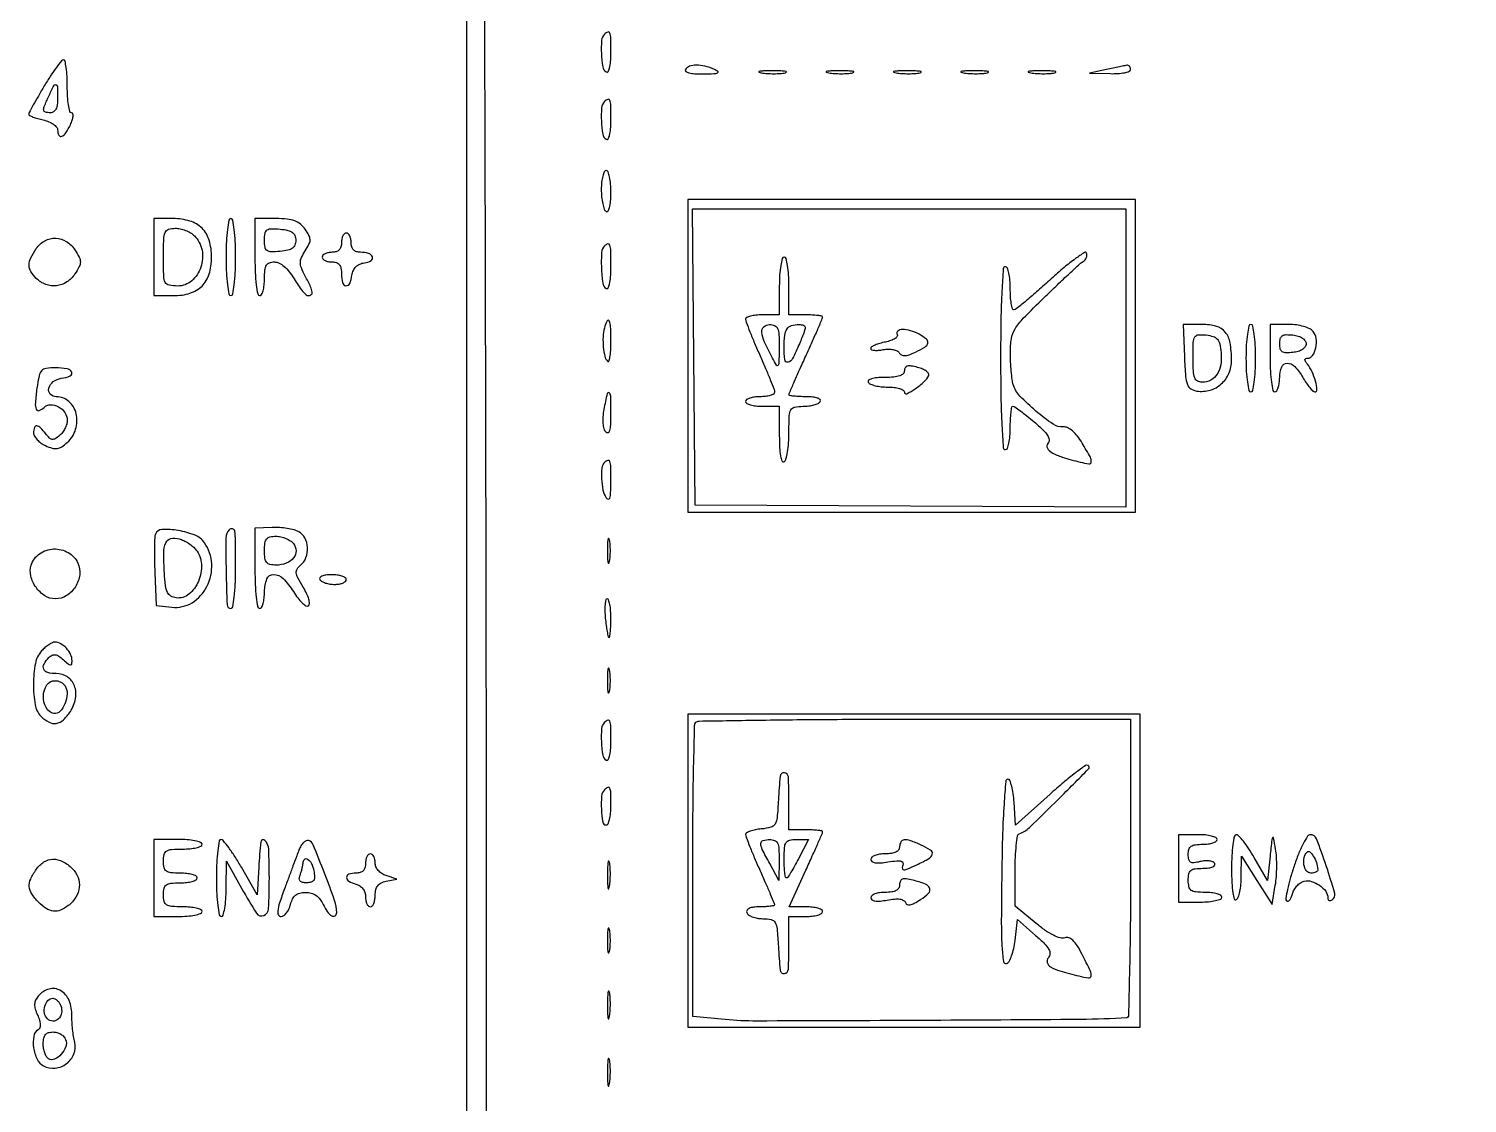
# Model space of a CAD drawing. Header units: millimetres. Extents: x 357084 to 357504, y 509210 to 509507.
# Drawn here: x 357316.67 to 357339.12, y 509438.32 to 509455.09 of the extents above; entities that cross this region are included whole.
import ezdxf

# ---------------------------------------------------------------- set-up
doc = ezdxf.new("R2010")
doc.units = ezdxf.units.MM

msp = doc.modelspace()

# ---------------------------------------------------------------- linework, layer by layer
for points in [[(357328.936, 509475.124), (357328.762, 509474.978, 0.084536), (357328.593, 509474.777, 0.134286), (357328.534, 509474.562, 0.129644), (357328.592, 509474.341, 0.07608), (357328.762, 509474.126, -0.033131), (357328.876, 509474.005, -0.069335), (357328.942, 509473.896, -0.069397), (357328.977, 509473.772, -0.033242), (357328.988, 509473.607), (357328.988, 509473.3), (357326.247, 509473.3), (357323.505, 509473.3), (357323.506, 509451.76), (357323.507, 509430.22), (357337.599, 509430.17, 0.000121), (357343.388, 509430.15, 0.000124), (357349.128, 509430.134, 0.00012), (357354.109, 509430.123, 0.000523), (357357.057, 509430.12), (357362.422, 509430.12)], [(357362.105, 509430.42), (357353.488, 509430.42, -0.000434), (357349.436, 509430.424, -0.000217), (357344.31, 509430.435, -0.000215), (357339.004, 509430.451, -0.000318), (357334.346, 509430.47), (357323.822, 509430.52), (357323.817, 509441.603, 0.000338), (357323.811, 509446.587, 0.000211), (357323.798, 509452.425, 0.000212), (357323.78, 509458.179, 0.000386)]]:
    msp.add_lwpolyline(points, format="xyb")
for points in [[(357325.659, 509455.001, 0.178772), (357325.614, 509454.904, 0.030087), (357325.61, 509454.697, 0.028841), (357325.631, 509454.492, 0.218208), (357325.684, 509454.413, 0.397171), (357325.714, 509454.419, 0.091154), (357325.738, 509454.472, 0.045191), (357325.754, 509454.57, 0.016966), (357325.759, 509454.709, 0.005399), (357325.756, 509454.939, 0.07726), (357325.742, 509455.019, 0.417401), (357325.711, 509455.034, 0.111586)], [(357316.915, 509454.195, 0.003909), (357316.822, 509454.036, 0.005877), (357316.743, 509453.897, 0.002611), (357316.679, 509453.777, 0.122978), (357316.672, 509453.75, 0.286566), (357316.683, 509453.733, 0.020421), (357316.738, 509453.708, 0.023815), (357316.811, 509453.684, 0.015334), (357316.897, 509453.662, -0.042631), (357316.984, 509453.635, -0.054928), (357317.057, 509453.596, -0.066074), (357317.106, 509453.55, -0.177007), (357317.123, 509453.506, 0.111908), (357317.141, 509453.424, 0.397552), (357317.187, 509453.407, 0.15249), (357317.252, 509453.461, 0.03568), (357317.322, 509453.588, 0.028534), (357317.351, 509453.659, 0.055105), (357317.363, 509453.72, 0.092261), (357317.36, 509453.76, 0.33772), (357317.341, 509453.775, -0.341421), (357317.314, 509453.795, -0.02288), (357317.293, 509453.896, -0.025334), (357317.278, 509454.029, -0.015485), (357317.273, 509454.188, 0.013087), (357317.269, 509454.346, 0.021529), (357317.256, 509454.479, 0.017105), (357317.238, 509454.582, 0.354844), (357317.215, 509454.601, 0.227859), (357317.183, 509454.585, 0.009417), (357317.103, 509454.481, 0.014737), (357317.012, 509454.35, 0.009753)], [(357326.923, 509454.451, 0.385906), (357326.928, 509454.42, 0.101452), (357326.976, 509454.397, 0.048072), (357327.068, 509454.383, 0.017733), (357327.2, 509454.381, 0.006625), (357327.364, 509454.386, 0.085199), (357327.424, 509454.398, 0.580976), (357327.426, 509454.419, 0.062003), (357327.373, 509454.451, 0.039659), (357327.225, 509454.501, 0.061905), (357327.091, 509454.518, 0.080653), (357326.986, 509454.5, 0.175599)], [(357333.494, 509454.451), (357333.231, 509454.395), (357333.55, 509454.385, 0.022182), (357333.672, 509454.387, 0.035964), (357333.775, 509454.4, 0.041145), (357333.849, 509454.422, 0.310641), (357333.869, 509454.451, 0.075342), (357333.865, 509454.479, 0.103263), (357333.852, 509454.501, 0.122304), (357333.834, 509454.514, 0.137191), (357333.813, 509454.516, 0.006285), (357333.778, 509454.509, 0.000664), (357333.696, 509454.493, 0.000821), (357333.598, 509454.472, 0.000659)], [(357317.123, 509454, -0.033607), (357317.116, 509453.901, -0.082504), (357317.095, 509453.831, -0.12651), (357317.059, 509453.79, -0.152103), (357317.01, 509453.775, -0.054344), (357316.931, 509453.783, -0.324642), (357316.905, 509453.813, -0.124228), (357316.914, 509453.872, -0.007787), (357316.985, 509454.034, -0.008619), (357317.062, 509454.197, -0.350991), (357317.096, 509454.213, -0.33588), (357317.12, 509454.184, -0.0083)], [(357328.106, 509454.397, 0.022548), (357328.198, 509454.387, 0.015659), (357328.302, 509454.384, 0.015827), (357328.403, 509454.387, 0.031163), (357328.482, 509454.398, 0.248898), (357328.496, 509454.409, 0.49082), (357328.49, 509454.42, 0.030832), (357328.409, 509454.427, 0.00738), (357328.274, 509454.429, 0.006817), (357328.14, 509454.427, 0.040183), (357328.07, 509454.419, 0.720633), (357328.069, 509454.408, 0.075924)], [(357329.158, 509454.397, 0.022548), (357329.249, 509454.387, 0.015659), (357329.354, 509454.384, 0.015827), (357329.454, 509454.387, 0.031163), (357329.533, 509454.398, 0.248898), (357329.548, 509454.409, 0.49082), (357329.542, 509454.42, 0.030832), (357329.461, 509454.427, 0.00738), (357329.326, 509454.429, 0.006817), (357329.191, 509454.427, 0.040183), (357329.121, 509454.419, 0.720633), (357329.12, 509454.408, 0.075924)], [(357330.209, 509454.397, 0.022548), (357330.301, 509454.387, 0.015659), (357330.405, 509454.384, 0.015827), (357330.505, 509454.387, 0.031163), (357330.585, 509454.398, 0.248898), (357330.599, 509454.409, 0.49082), (357330.593, 509454.42, 0.030832), (357330.512, 509454.427, 0.00738), (357330.377, 509454.429, 0.006817), (357330.243, 509454.427, 0.040183), (357330.173, 509454.419, 0.720633), (357330.171, 509454.408, 0.075924)], [(357331.26, 509454.397, 0.022548), (357331.352, 509454.387, 0.015659), (357331.456, 509454.384, 0.015827), (357331.557, 509454.387, 0.031163), (357331.636, 509454.398, 0.248898), (357331.65, 509454.409, 0.49082), (357331.644, 509454.42, 0.030832), (357331.563, 509454.427, 0.00738), (357331.428, 509454.429, 0.006817), (357331.294, 509454.427, 0.040183), (357331.224, 509454.419, 0.720633), (357331.223, 509454.408, 0.075924)], [(357332.312, 509454.397, 0.022548), (357332.404, 509454.387, 0.015659), (357332.508, 509454.384, 0.015827), (357332.608, 509454.387, 0.031163), (357332.687, 509454.398, 0.248898), (357332.702, 509454.409, 0.49082), (357332.696, 509454.42, 0.030832), (357332.615, 509454.427, 0.00738), (357332.48, 509454.429, 0.006817), (357332.345, 509454.427, 0.040183), (357332.276, 509454.419, 0.720633), (357332.274, 509454.408, 0.075924)], [(357325.659, 509453.95, 0.178772), (357325.614, 509453.853, 0.030087), (357325.61, 509453.646, 0.028841), (357325.631, 509453.441, 0.218208), (357325.684, 509453.362, 0.397171), (357325.714, 509453.368, 0.091154), (357325.738, 509453.421, 0.045191), (357325.754, 509453.519, 0.016966), (357325.759, 509453.658, 0.005399), (357325.756, 509453.887, 0.07726), (357325.742, 509453.968, 0.417401), (357325.711, 509453.983, 0.111586)], [(357325.608, 509452.578, 0.023552), (357325.614, 509452.461, 0.030444), (357325.631, 509452.355, 0.031293), (357325.654, 509452.271, 0.17067), (357325.684, 509452.235, 0.397171), (357325.714, 509452.242, 0.091154), (357325.738, 509452.294, 0.045191), (357325.754, 509452.392, 0.016966), (357325.759, 509452.531, 0.020671), (357325.753, 509452.662, 0.033326), (357325.737, 509452.773, 0.036254), (357325.713, 509452.853, 0.312055), (357325.684, 509452.874, 0.293924), (357325.655, 509452.855, 0.044731), (357325.631, 509452.787, 0.038191), (357325.614, 509452.691, 0.023957)], [(357318.625, 509451.522), (357318.625, 509450.921), (357318.925, 509450.921, 0.033154), (357319.066, 509450.93, 0.047331), (357319.188, 509450.959, 0.053099), (357319.291, 509451.006, 0.062946), (357319.376, 509451.071, 0.062946), (357319.441, 509451.156, 0.053099), (357319.488, 509451.259, 0.047331), (357319.516, 509451.381, 0.033154), (357319.526, 509451.522, 0.072254), (357319.488, 509451.784, 0.124864), (357319.376, 509451.972, 0.124864), (357319.187, 509452.084, 0.072254), (357318.925, 509452.123), (357318.625, 509452.123)], [(357319.258, 509451.854, -0.150403), (357319.376, 509451.631, -0.127926), (357319.358, 509451.364, -0.136596), (357319.215, 509451.152, -0.178639), (357318.997, 509451.071, -0.045826), (357318.861, 509451.084, -0.236432), (357318.803, 509451.128, -0.108388), (357318.779, 509451.225, -0.00677), (357318.775, 509451.522, -0.007464), (357318.779, 509451.802, -0.088921), (357318.801, 509451.907, -0.22165), (357318.854, 509451.956, -0.078586), (357318.957, 509451.972, -0.054969), (357319.036, 509451.964, -0.038689), (357319.121, 509451.938, -0.039129), (357319.199, 509451.9, -0.063743)], [(357319.751, 509451.522, 0.010616), (357319.756, 509451.282, 0.020476), (357319.772, 509451.09, 0.01702), (357319.795, 509450.947, 0.358912), (357319.826, 509450.921, 0.358912), (357319.857, 509450.947, 0.01702), (357319.88, 509451.09, 0.020476), (357319.896, 509451.282, 0.010616), (357319.901, 509451.522, 0.010616), (357319.896, 509451.762, 0.020476), (357319.88, 509451.954, 0.01702), (357319.857, 509452.097, 0.358912), (357319.826, 509452.123, 0.358912), (357319.795, 509452.097, 0.01702), (357319.772, 509451.954, 0.020476), (357319.756, 509451.762, 0.010616)], [(357320.202, 509451.522, 0.010616), (357320.207, 509451.282, 0.020476), (357320.223, 509451.09, 0.01702), (357320.246, 509450.947, 0.358912), (357320.277, 509450.921, 0.277684), (357320.306, 509450.938, 0.052312), (357320.33, 509450.998, 0.042582), (357320.346, 509451.083, 0.027026), (357320.352, 509451.184, -0.022396), (357320.358, 509451.322, -0.109639), (357320.381, 509451.396, -0.178851), (357320.427, 509451.434, -0.084323), (357320.505, 509451.447, -0.116611), (357320.578, 509451.429, -0.060678), (357320.658, 509451.377, -0.049926), (357320.738, 509451.293, -0.032875), (357320.812, 509451.184, 0.017792), (357320.877, 509451.083, 0.024715), (357320.942, 509450.998, 0.02287), (357321, 509450.935, 0.196545), (357321.035, 509450.921, 0.175021), (357321.081, 509450.938, 0.263488), (357321.096, 509450.977, 0.072826), (357321.072, 509451.057, 0.008416), (357320.988, 509451.225, -0.02206), (357320.928, 509451.355, -0.0968), (357320.911, 509451.438, -0.111889), (357320.929, 509451.515, -0.034356), (357320.987, 509451.619, 0.028212), (357321.046, 509451.722, 0.119151), (357321.063, 509451.791, 0.121622), (357321.045, 509451.859, 0.029947), (357320.985, 509451.957, 0.06692), (357320.911, 509452.038, 0.085263), (357320.823, 509452.088, 0.064746), (357320.706, 509452.115, 0.023417), (357320.535, 509452.123), (357320.202, 509452.123)], [(357320.84, 509451.785, -0.091927), (357320.826, 509451.711, -0.147433), (357320.788, 509451.662, -0.101271), (357320.716, 509451.63, -0.029703), (357320.596, 509451.611, -0.021526), (357320.455, 509451.603, -0.158465), (357320.392, 509451.623, -0.202403), (357320.36, 509451.674, -0.038362), (357320.352, 509451.785, -0.038362), (357320.36, 509451.895, -0.202403), (357320.392, 509451.946, -0.158465), (357320.455, 509451.966, -0.021526), (357320.596, 509451.958, -0.029703), (357320.716, 509451.94, -0.101271), (357320.788, 509451.908, -0.147433), (357320.826, 509451.858, -0.091927)], [(357317.392, 509451.634, -0.024542), (357317.46, 509451.519, -0.121059), (357317.478, 509451.447, -0.121059), (357317.46, 509451.374, -0.024542), (357317.392, 509451.259, -0.10464), (357317.267, 509451.134, -0.115118), (357317.105, 509451.076, -0.116628), (357316.937, 509451.096, -0.109496), (357316.79, 509451.189, -0.063235), (357316.706, 509451.297, -0.133388), (357316.679, 509451.399, -0.114228), (357316.704, 509451.511, -0.039632), (357316.789, 509451.655, -0.113311), (357316.925, 509451.778, -0.136586), (357317.092, 509451.818, -0.133716), (357317.258, 509451.767, -0.106532)], [(357321.553, 509451.747, -0.072254), (357321.544, 509451.682, -0.124864), (357321.516, 509451.634, -0.124864), (357321.469, 509451.606, -0.072254), (357321.403, 509451.597, 0.048028), (357321.346, 509451.591, 0.068025), (357321.297, 509451.575, 0.088204), (357321.264, 509451.551, 0.191087), (357321.253, 509451.522, 0.191087), (357321.264, 509451.493, 0.088204), (357321.297, 509451.469, 0.068025), (357321.346, 509451.452, 0.048028), (357321.403, 509451.447, -0.07578), (357321.473, 509451.436, -0.149477), (357321.52, 509451.404, -0.124434), (357321.545, 509451.348, -0.044917), (357321.553, 509451.259, 0.059623), (357321.57, 509451.123, 0.314392), (357321.623, 509451.076, 0.335758), (357321.682, 509451.111, 0.062117), (357321.717, 509451.24, -0.071337), (357321.739, 509451.314, -0.090736), (357321.779, 509451.372, -0.090441), (357321.837, 509451.412, -0.070393), (357321.911, 509451.433, 0.093086), (357322.014, 509451.468, 0.370722), (357322.035, 509451.526, 0.238851), (357321.976, 509451.58, 0.067958), (357321.849, 509451.597, -0.077002), (357321.786, 509451.607, -0.12387), (357321.741, 509451.635, -0.121293), (357321.713, 509451.682, -0.072026), (357321.704, 509451.747, 0.048028), (357321.698, 509451.805, 0.068025), (357321.681, 509451.853, 0.088204), (357321.657, 509451.886, 0.191087), (357321.628, 509451.897, 0.191087), (357321.6, 509451.886, 0.088204), (357321.575, 509451.853, 0.068025), (357321.559, 509451.805, 0.048028)], [(357325.659, 509451.697, 0.18352), (357325.613, 509451.595, 0.024284), (357325.61, 509451.355, 0.022912), (357325.63, 509451.116, 0.225686), (357325.684, 509451.034, 0.420328), (357325.714, 509451.041, 0.077973), (357325.738, 509451.102, 0.040398), (357325.754, 509451.211, 0.014995), (357325.759, 509451.367, 0.00475), (357325.756, 509451.622, 0.069039), (357325.742, 509451.71, 0.409109), (357325.71, 509451.728, 0.127723)], [(357328.387, 509451.071), (357328.387, 509450.621), (357328.124, 509450.621, 0.024468), (357328.023, 509450.616, 0.038933), (357327.939, 509450.601, 0.046022), (357327.878, 509450.579, 0.291166), (357327.861, 509450.553, 0.090288), (357327.87, 509450.507, 0.004023), (357327.928, 509450.357, 0.006665), (357328, 509450.18, 0.004706), (357328.087, 509449.982, -0.004706), (357328.173, 509449.785, -0.006665), (357328.246, 509449.608, -0.004023), (357328.304, 509449.458, -0.090288), (357328.312, 509449.412, -0.269572), (357328.297, 509449.386, -0.056062), (357328.246, 509449.364, -0.0448), (357328.173, 509449.349, -0.02862), (357328.087, 509449.344, 0.031626), (357328, 509449.339, 0.048861), (357327.928, 509449.322, 0.06271), (357327.877, 509449.298, 0.254951), (357327.861, 509449.269, 0.277684), (357327.879, 509449.24, 0.052312), (357327.939, 509449.216, 0.042582), (357328.023, 509449.199, 0.027026), (357328.124, 509449.194), (357328.387, 509449.194), (357328.387, 509448.739, 0.012167), (357328.392, 509448.55, 0.033287), (357328.407, 509448.417, 0.058059), (357328.431, 509448.34, 0.455789), (357328.462, 509448.33, 0.194165), (357328.491, 509448.37, 0.021638), (357328.515, 509448.483, 0.023783), (357328.532, 509448.625, 0.017115), (357328.537, 509448.785, -0.00823), (357328.542, 509449.05, -0.116174), (357328.566, 509449.14, -0.229326), (357328.624, 509449.182, -0.043414), (357328.758, 509449.194, 0.031397), (357328.846, 509449.199, 0.037109), (357328.928, 509449.216, 0.040338), (357328.993, 509449.24, 0.146547), (357329.025, 509449.269, 0.336396), (357329.022, 509449.299, 0.125298), (357328.985, 509449.323, 0.059005), (357328.91, 509449.339, 0.023007), (357328.804, 509449.344, -0.00989), (357328.702, 509449.346, -0.016367), (357328.616, 509449.352, -0.010271), (357328.547, 509449.361, -0.37204), (357328.537, 509449.372, -0.102118), (357328.542, 509449.393, -0.000705), (357328.614, 509449.562, -0.002706), (357328.699, 509449.754, -0.001723), (357328.8, 509449.977, 0.002041), (357328.901, 509450.201, 0.00317), (357328.986, 509450.394, 0.000963), (357329.058, 509450.563, 0.101068), (357329.063, 509450.587, 0.361209), (357329.052, 509450.601, 0.014486), (357328.986, 509450.611, 0.019665), (357328.901, 509450.618, 0.011926), (357328.8, 509450.621), (357328.537, 509450.621), (357328.537, 509451.071, 0.015416), (357328.532, 509451.245, 0.025878), (357328.515, 509451.39, 0.024068), (357328.492, 509451.499, 0.339565), (357328.462, 509451.522, 0.339565), (357328.432, 509451.499, 0.024068), (357328.409, 509451.39, 0.025878), (357328.392, 509451.245, 0.015416)], [(357332.63, 509451.182, -0.004694), (357332.424, 509450.998, -0.007144), (357332.242, 509450.842, -0.003127), (357332.085, 509450.713, -0.158321), (357332.048, 509450.699, -0.353833), (357332.026, 509450.715, -0.024088), (357332.008, 509450.796, -0.025974), (357331.996, 509450.904, -0.015678), (357331.992, 509451.034, 0.020945), (357331.986, 509451.163, 0.033738), (357331.97, 509451.272, 0.036969), (357331.946, 509451.352, 0.31052), (357331.916, 509451.372, 0.393821), (357331.882, 509451.34, 0.004385), (357331.861, 509450.996, 0.009325), (357331.846, 509450.55, 0.003821), (357331.841, 509449.945, 0.003821), (357331.846, 509449.339, 0.009325), (357331.861, 509448.893, 0.004385), (357331.882, 509448.55, 0.393821), (357331.916, 509448.518, 0.31052), (357331.946, 509448.538, 0.036969), (357331.97, 509448.617, 0.033738), (357331.986, 509448.726, 0.020945), (357331.992, 509448.856, -0.011835), (357331.995, 509448.985, -0.019517), (357332.004, 509449.095, -0.014286), (357332.017, 509449.18, -0.361706), (357332.034, 509449.194, -0.153424), (357332.061, 509449.185, -0.00572), (357332.149, 509449.122, -0.009896), (357332.252, 509449.044, -0.006747), (357332.366, 509448.951, -0.016377), (357332.502, 509448.829, -0.061275), (357332.574, 509448.741, -0.120519), (357332.597, 509448.672, -0.196229), (357332.579, 509448.614, 0.305109), (357332.571, 509448.543, 0.139912), (357332.639, 509448.473, 0.055313), (357332.803, 509448.402, 0.014001), (357333.084, 509448.323, 0.031315), (357333.22, 509448.297, 0.420473), (357333.256, 509448.326, 0.152591), (357333.242, 509448.398, 0.006679), (357333.114, 509448.621, 0.03202), (357333.04, 509448.729, 0.050017), (357332.963, 509448.81, 0.061968), (357332.888, 509448.86, 0.135176), (357332.821, 509448.873, -0.169512), (357332.659, 509448.916, -0.026026), (357332.391, 509449.12, -0.028315), (357332.143, 509449.354, -0.115809), (357332.039, 509449.532, -0.039473), (357332.022, 509449.612, -0.011113), (357332.007, 509449.74, -0.011131), (357331.996, 509449.886, -0.011525), (357331.993, 509450.031, -0.040746), (357332.01, 509450.25, -0.097709), (357332.066, 509450.402, -0.055991), (357332.195, 509450.567, -0.006878), (357332.52, 509450.891, -0.0026), (357332.728, 509451.091, -0.003614), (357332.917, 509451.268, -0.002238), (357333.077, 509451.415, -0.045687), (357333.13, 509451.454, 0.080442), (357333.159, 509451.479, 0.075773), (357333.179, 509451.513, 0.079428), (357333.188, 509451.549, 0.104496), (357333.184, 509451.583, 0.484086), (357333.151, 509451.595, 0.013727), (357333.009, 509451.498, 0.018081), (357332.834, 509451.361, 0.010184)], [(357325.657, 509450.414, 0.05577), (357325.636, 509450.279, 0.035685), (357325.64, 509450.119, 0.034559), (357325.664, 509449.974, 0.138754), (357325.707, 509449.896, 0.547947), (357325.727, 509449.901, 0.045075), (357325.744, 509449.963, 0.02889), (357325.755, 509450.064, 0.013858), (357325.759, 509450.195, 0.009503), (357325.754, 509450.432, 0.099136), (357325.732, 509450.526, 0.634199), (357325.699, 509450.526, 0.044472)], [(357328.384, 509450.114, -0.002885), (357328.381, 509449.879, -0.13295), (357328.367, 509449.834, -0.561354), (357328.344, 509449.834, -0.01407), (357328.281, 509449.945, -0.017129), (357328.157, 509450.197, -0.082485), (357328.116, 509450.351, -0.221878), (357328.146, 509450.435, -0.200188), (357328.232, 509450.47, -0.097621), (357328.314, 509450.454, -0.197028), (357328.36, 509450.409, -0.090964), (357328.381, 509450.316, -0.012244)], [(357328.701, 509450.171, -0.015935), (357328.594, 509449.938, -0.22873), (357328.524, 509449.883, -0.442394), (357328.474, 509449.919, -0.028693), (357328.462, 509450.12, -0.026599), (357328.472, 509450.302, -0.120288), (357328.508, 509450.402, -0.175377), (357328.577, 509450.453, -0.07291), (357328.694, 509450.47, -0.077308), (357328.765, 509450.46, -0.320684), (357328.789, 509450.427, -0.098709), (357328.777, 509450.359, -0.006238)], [(357330.227, 509450.319, -0.286815), (357330.227, 509450.287, -0.105327), (357330.194, 509450.252, -0.063977), (357330.13, 509450.221, -0.03361), (357330.044, 509450.197, 0.021689), (357329.956, 509450.176, 0.032633), (357329.881, 509450.149, 0.034206), (357329.827, 509450.12, 0.260515), (357329.814, 509450.096, 0.32141), (357329.827, 509450.077, 0.059012), (357329.871, 509450.068, 0.044176), (357329.935, 509450.068, 0.025854), (357330.01, 509450.078, -0.043753), (357330.088, 509450.086, -0.05101), (357330.163, 509450.08, -0.058456), (357330.224, 509450.06, -0.149546), (357330.258, 509450.03, 0.13476), (357330.294, 509449.996, 0.129415), (357330.344, 509449.985, 0.077255), (357330.413, 509449.998, 0.023246), (357330.512, 509450.039, 0.027856), (357330.659, 509450.118, 0.208186), (357330.704, 509450.181, 0.28122), (357330.682, 509450.244, 0.046649), (357330.57, 509450.318, 0.049745), (357330.434, 509450.374, 0.071984), (357330.306, 509450.393, 0.167506), (357330.236, 509450.369, 0.383742)], [(357334.71, 509449.964, 0.007651), (357334.728, 509449.661, 0.069645), (357334.756, 509449.532, 0.169208), (357334.81, 509449.466, 0.102101), (357334.906, 509449.432, 0.105585), (357335.111, 509449.446, 0.112583), (357335.286, 509449.543, 0.111016), (357335.404, 509449.708, 0.100366), (357335.446, 509449.914, 0.041903), (357335.423, 509450.185, 0.130636), (357335.348, 509450.351, 0.155041), (357335.209, 509450.441, 0.067204), (357334.989, 509450.47), (357334.688, 509450.47)], [(357335.671, 509449.945, 0.01259), (357335.676, 509449.738, 0.022889), (357335.693, 509449.569, 0.020168), (357335.716, 509449.443, 0.350432), (357335.746, 509449.419, 0.350432), (357335.777, 509449.443, 0.020168), (357335.8, 509449.569, 0.022889), (357335.816, 509449.738, 0.01259), (357335.821, 509449.945, 0.01259), (357335.816, 509450.152, 0.022889), (357335.8, 509450.32, 0.020168), (357335.777, 509450.446, 0.350432), (357335.746, 509450.47, 0.350432), (357335.716, 509450.446, 0.020168), (357335.693, 509450.32, 0.022889), (357335.676, 509450.152, 0.01259)], [(357336.047, 509449.945, 0.01259), (357336.052, 509449.738, 0.022889), (357336.068, 509449.569, 0.020168), (357336.091, 509449.443, 0.350432), (357336.122, 509449.419, 0.254951), (357336.151, 509449.435, 0.06271), (357336.175, 509449.485, 0.048861), (357336.191, 509449.558, 0.031626), (357336.197, 509449.644, -0.092357), (357336.228, 509449.809, -0.309636), (357336.313, 509449.868, -0.210462), (357336.433, 509449.816, -0.05632), (357336.557, 509449.645, 0.019123), (357336.611, 509449.559, 0.02626), (357336.666, 509449.486, 0.025086), (357336.715, 509449.432, 0.193333), (357336.746, 509449.42, 0.444165), (357336.779, 509449.455, 0.04306), (357336.756, 509449.584, 0.040863), (357336.702, 509449.733, 0.061538), (357336.629, 509449.851, -0.031743), (357336.6, 509449.893, -0.149042), (357336.592, 509449.922, -0.28435), (357336.604, 509449.939, -0.105052), (357336.633, 509449.945, 0.254619), (357336.711, 509449.987, 0.092543), (357336.761, 509450.108, 0.081928), (357336.767, 509450.252, 0.143506), (357336.72, 509450.361, 0.111005), (357336.665, 509450.404, 0.039419), (357336.571, 509450.439, 0.036352), (357336.457, 509450.463, 0.033244), (357336.338, 509450.47), (357336.047, 509450.47)], [(357335.282, 509450.034, -0.060849), (357335.277, 509449.843, -0.105362), (357335.222, 509449.696, -0.129935), (357335.122, 509449.603, -0.122267), (357334.986, 509449.569, -0.128899), (357334.914, 509449.588, -0.177616), (357334.871, 509449.639, -0.077133), (357334.85, 509449.741, -0.011744), (357334.845, 509449.95, -0.00852), (357334.849, 509450.193, -0.123298), (357334.873, 509450.276, -0.250661), (357334.928, 509450.31, -0.044569), (357335.052, 509450.307, -0.048112), (357335.161, 509450.283, -0.141546), (357335.224, 509450.241, -0.121159), (357335.261, 509450.167, -0.030887)], [(357336.61, 509450.17, -0.154584), (357336.595, 509450.123, -0.093669), (357336.553, 509450.082, -0.072136), (357336.487, 509450.051, -0.045313), (357336.403, 509450.034, -0.030541), (357336.296, 509450.028, -0.145046), (357336.237, 509450.046, -0.189807), (357336.207, 509450.089, -0.05926), (357336.197, 509450.17, -0.05926), (357336.207, 509450.251, -0.189807), (357336.237, 509450.294, -0.145046), (357336.296, 509450.312, -0.030541), (357336.403, 509450.307, -0.045313), (357336.487, 509450.289, -0.072136), (357336.553, 509450.258, -0.093669), (357336.595, 509450.217, -0.154584)], [(357316.799, 509449.477, 0.013022), (357316.775, 509449.249, 0.10902), (357316.789, 509449.147, 0.420795), (357316.834, 509449.127, 0.102825), (357316.91, 509449.177, -0.196813), (357317.011, 509449.219, -0.12948), (357317.135, 509449.187, -0.117587), (357317.236, 509449.095, -0.150018), (357317.273, 509448.975, -0.072714), (357317.264, 509448.915, -0.044591), (357317.237, 509448.848, -0.043752), (357317.198, 509448.785, -0.058713), (357317.152, 509448.737, -0.037994), (357317.084, 509448.688, -0.169615), (357317.036, 509448.678, -0.167015), (357316.993, 509448.7, -0.036575), (357316.937, 509448.765, 0.032768), (357316.857, 509448.86, 0.185372), (357316.799, 509448.888, 0.34643), (357316.76, 509448.862, 0.078175), (357316.747, 509448.779, 0.132443), (357316.761, 509448.729, 0.056845), (357316.802, 509448.673, 0.050737), (357316.863, 509448.621, 0.046698), (357316.935, 509448.58, 0.037315), (357317.039, 509448.541, 0.107293), (357317.115, 509448.536, 0.108446), (357317.186, 509448.563, 0.038587), (357317.273, 509448.63, 0.134151), (357317.404, 509448.836, 0.134859), (357317.412, 509449.079, 0.154036), (357317.297, 509449.27, 0.183279), (357317.102, 509449.344, -0.208979), (357317.008, 509449.385, -0.258275), (357316.986, 509449.476, -0.165408), (357317.055, 509449.579, -0.127972), (357317.18, 509449.631, 0.060716), (357317.32, 509449.669, 0.441821), (357317.342, 509449.727, 0.235674), (357317.269, 509449.78, 0.041871), (357317.095, 509449.795, 0.030774), (357316.943, 509449.785, 0.17641), (357316.872, 509449.749, 0.138349), (357316.832, 509449.671, 0.016514)], [(357330.339, 509449.751, -0.198151), (357330.32, 509449.703, -0.113793), (357330.267, 509449.67, -0.063304), (357330.174, 509449.65, -0.02056), (357330.035, 509449.644, 0.019531), (357329.912, 509449.64, 0.051222), (357329.826, 509449.624, 0.106919), (357329.781, 509449.6, 0.369423), (357329.776, 509449.569, 0.159713), (357329.811, 509449.54, 0.035556), (357329.885, 509449.516, 0.033489), (357329.979, 509449.5, 0.026918), (357330.081, 509449.494, -0.029532), (357330.18, 509449.488, -0.046049), (357330.264, 509449.471, -0.05814), (357330.322, 509449.445, -0.26504), (357330.339, 509449.414, 0.55499), (357330.377, 509449.391, 0.037192), (357330.508, 509449.468, 0.033371), (357330.648, 509449.579, 0.099395), (357330.72, 509449.677, 0.271934), (357330.717, 509449.707, 0.080821), (357330.682, 509449.742, 0.056563), (357330.623, 509449.775, 0.033847), (357330.546, 509449.802, 0.023452), (357330.445, 509449.823, 0.102678), (357330.385, 509449.821, 0.201627), (357330.352, 509449.797, 0.134099)], [(357325.649, 509449.147, 0.027465), (357325.634, 509449.03, 0.039553), (357325.634, 509448.927, 0.046438), (357325.649, 509448.844, 0.130041), (357325.678, 509448.794, 0.292815), (357325.713, 509448.786, 0.236841), (357325.74, 509448.815, 0.060009), (357325.755, 509448.903, 0.011705), (357325.759, 509449.066, 0.004835), (357325.756, 509449.354, 0.233778), (357325.73, 509449.404, 0.543132), (357325.699, 509449.392, 0.006994)], [(357325.659, 509448.318, 0.171479), (357325.617, 509448.231, 0.037897), (357325.612, 509448.063, 0.03975), (357325.634, 509447.888, 0.092612), (357325.684, 509447.767, 0.212321), (357325.715, 509447.746, 0.375494), (357325.74, 509447.762, 0.063395), (357325.754, 509447.844, 0.009431), (357325.758, 509448.011, 0.005134), (357325.756, 509448.25, 0.073861), (357325.742, 509448.334, 0.415707), (357325.711, 509448.35, 0.117557)], [(357318.65, 509447.199, 0.080954), (357318.638, 509447.142, 0.006531), (357318.633, 509446.988, 0.008671), (357318.633, 509446.803, 0.006551), (357318.64, 509446.6), (357318.662, 509446.087), (357318.906, 509446.059, 0.167155), (357319.22, 509446.129, 0.139174), (357319.454, 509446.383, 0.130472), (357319.528, 509446.735, 0.140899), (357319.414, 509447.066, 0.147071), (357319.268, 509447.182, 0.050995), (357319.006, 509447.255, 0.051563), (357318.753, 509447.273, 0.301193)], [(357319.801, 509447.266, 0.196608), (357319.749, 509447.142, 0.007319), (357319.752, 509446.623, 0.005606), (357319.768, 509446.095, 0.401724), (357319.826, 509446.04, 0.362465), (357319.857, 509446.066, 0.015687), (357319.88, 509446.218, 0.019442), (357319.896, 509446.421, 0.009838), (357319.901, 509446.678, 0.002563), (357319.899, 509447.102, 0.039607), (357319.886, 509447.247, 0.310419), (357319.852, 509447.282, 0.250991)], [(357320.202, 509446.666, 0.010078), (357320.207, 509446.415, 0.019766), (357320.223, 509446.215, 0.016103), (357320.245, 509446.066, 0.361357), (357320.277, 509446.04, 0.277684), (357320.306, 509446.057, 0.052312), (357320.33, 509446.117, 0.042582), (357320.346, 509446.202, 0.027026), (357320.352, 509446.303, -0.094404), (357320.389, 509446.5, -0.308059), (357320.494, 509446.571, -0.202848), (357320.642, 509446.509, -0.053966), (357320.803, 509446.302, 0.02553), (357320.87, 509446.205, 0.040461), (357320.938, 509446.129, 0.048671), (357320.998, 509446.083, 0.285502), (357321.037, 509446.083, 0.272715), (357321.054, 509446.117, 0.056541), (357321.043, 509446.185, 0.043999), (357321.009, 509446.275, 0.026013), (357320.955, 509446.374, -0.014065), (357320.871, 509446.518, -0.095443), (357320.847, 509446.596, -0.174877), (357320.861, 509446.655, -0.075711), (357320.915, 509446.715, 0.130935), (357320.999, 509446.834, 0.103416), (357321.023, 509446.991, 0.107139), (357320.982, 509447.14, 0.150514), (357320.886, 509447.237, 0.060231), (357320.813, 509447.265, 0.023335), (357320.706, 509447.287, 0.022697), (357320.587, 509447.301, 0.026067), (357320.473, 509447.302), (357320.202, 509447.292)], [(357319.282, 509446.957, -0.154581), (357319.366, 509446.731, -0.110703), (357319.321, 509446.463, -0.123094), (357319.172, 509446.261, -0.211617), (357318.974, 509446.205, -0.097544), (357318.89, 509446.234, -0.150213), (357318.838, 509446.291, -0.080561), (357318.808, 509446.394, -0.014715), (357318.789, 509446.594, -0.016644), (357318.78, 509446.907, -0.101218), (357318.812, 509447.066, -0.239509), (357318.89, 509447.13, -0.128878), (357319.018, 509447.126, -0.041704), (357319.09, 509447.098, -0.029315), (357319.166, 509447.056, -0.029718), (357319.234, 509447.006, -0.053307)], [(357320.802, 509447.054, -0.170096), (357320.844, 509446.941, -0.175923), (357320.806, 509446.828, -0.13415), (357320.691, 509446.745, -0.090145), (357320.53, 509446.716, -0.053819), (357320.437, 509446.726, -0.173089), (357320.385, 509446.758, -0.138311), (357320.359, 509446.822, -0.03011), (357320.352, 509446.941, -0.03011), (357320.359, 509447.06, -0.138311), (357320.385, 509447.124, -0.173089), (357320.437, 509447.156, -0.053819), (357320.53, 509447.166, -0.055078), (357320.606, 509447.158, -0.043151), (357320.684, 509447.133, -0.044437), (357320.754, 509447.097, -0.077115)], [(357325.704, 509446.941, 0.008087), (357325.706, 509446.82, 0.039503), (357325.714, 509446.752, 0.611425), (357325.725, 509446.749, 0.142433), (357325.737, 509446.772, 0.029693), (357325.747, 509446.849, 0.017887), (357325.75, 509446.941, 0.017887), (357325.747, 509447.033, 0.029693), (357325.737, 509447.11, 0.142433), (357325.725, 509447.133, 0.611425), (357325.714, 509447.13, 0.039503), (357325.706, 509447.062, 0.008087)], [(357317.44, 509446.746, -0.139604), (357317.467, 509446.566, -0.11069), (357317.4, 509446.379, -0.110995), (357317.26, 509446.24, -0.141013), (357317.085, 509446.19, -0.142759), (357316.924, 509446.237, -0.096519), (357316.785, 509446.37, -0.095654), (357316.704, 509446.546, -0.136994), (357316.71, 509446.717, -0.164932), (357316.841, 509446.894, -0.143446), (357317.06, 509446.968, -0.140629), (357317.288, 509446.912, -0.157315)], [(357321.215, 509446.49, 0.130646), (357321.246, 509446.462, 0.045439), (357321.302, 509446.437, 0.041396), (357321.372, 509446.421, 0.037634), (357321.445, 509446.415, 0.039081), (357321.515, 509446.421, 0.058208), (357321.575, 509446.437, 0.076538), (357321.615, 509446.462, 0.222681), (357321.628, 509446.49, 0.257909), (357321.612, 509446.519, 0.061379), (357321.561, 509446.543, 0.048032), (357321.487, 509446.56, 0.031003), (357321.399, 509446.566, 0.027979), (357321.31, 509446.561, 0.069343), (357321.247, 509446.544, 0.145541), (357321.216, 509446.52, 0.297719)], [(357325.671, 509445.89, 0.009175), (357325.684, 509445.774, 0.014988), (357325.7, 509445.678, 0.008689), (357325.716, 509445.599, 0.349332), (357325.729, 509445.589, 0.375272), (357325.741, 509445.6, 0.009085), (357325.75, 509445.678, 0.015344), (357325.757, 509445.774, 0.009263), (357325.759, 509445.89, 0.018271), (357325.754, 509446.005, 0.029671), (357325.742, 509446.102, 0.029992), (357325.723, 509446.173, 0.325612), (357325.7, 509446.19, 0.349806), (357325.679, 509446.173, 0.031602), (357325.668, 509446.102, 0.030261), (357325.664, 509446.005, 0.018125)], [(357316.871, 509445.377, 0.139141), (357316.776, 509445.183, 0.04413), (357316.745, 509444.859, 0.043829), (357316.771, 509444.537, 0.155315), (357316.865, 509444.356, 0.075471), (357316.988, 509444.265, 0.163509), (357317.102, 509444.247, 0.148713), (357317.212, 509444.301, 0.059073), (357317.321, 509444.431, 0.10038), (357317.403, 509444.635, 0.134784), (357317.385, 509444.832, 0.15834), (357317.275, 509444.972, 0.151428), (357317.101, 509445.023, -0.065595), (357316.971, 509445.038, -0.227156), (357316.907, 509445.091, -0.237651), (357316.91, 509445.172, -0.07061), (357316.986, 509445.273, -0.079493), (357317.037, 509445.309, -0.155897), (357317.086, 509445.317, -0.114114), (357317.14, 509445.296, -0.032651), (357317.212, 509445.239, 0.012651), (357317.287, 509445.174, 0.146682), (357317.322, 509445.159, 0.375523), (357317.342, 509445.173, 0.059136), (357317.348, 509445.225, 0.113707), (357317.326, 509445.322, 0.072791), (357317.26, 509445.418, 0.074345), (357317.171, 509445.49, 0.13339), (357317.082, 509445.514, 0.110179), (357317.04, 509445.505, 0.034919), (357316.985, 509445.474, 0.032941), (357316.925, 509445.429, 0.031247)], [(357325.704, 509444.913, 0.008087), (357325.706, 509444.792, 0.039503), (357325.714, 509444.724, 0.611425), (357325.725, 509444.721, 0.142433), (357325.737, 509444.744, 0.029693), (357325.747, 509444.821, 0.017887), (357325.75, 509444.913, 0.017887), (357325.747, 509445.005, 0.029693), (357325.737, 509445.082, 0.142433), (357325.725, 509445.106, 0.611425), (357325.714, 509445.102, 0.039503), (357325.706, 509445.034, 0.008087)], [(357317.238, 509444.834, -0.151483), (357317.27, 509444.709, -0.083754), (357317.236, 509444.554, -0.094335), (357317.159, 509444.433, -0.256088), (357317.065, 509444.402, -0.227257), (357316.943, 509444.492, -0.129137), (357316.9, 509444.674, -0.137967), (357316.954, 509444.846, -0.254112), (357317.078, 509444.913, -0.0638), (357317.124, 509444.908, -0.051685), (357317.171, 509444.89, -0.053399), (357317.211, 509444.864, -0.085813)], [(357325.659, 509444.263, 0.178772), (357325.614, 509444.166, 0.030087), (357325.61, 509443.959, 0.028841), (357325.631, 509443.753, 0.218208), (357325.684, 509443.674, 0.397171), (357325.714, 509443.681, 0.091154), (357325.738, 509443.733, 0.045191), (357325.754, 509443.831, 0.016966), (357325.759, 509443.97, 0.005399), (357325.756, 509444.2, 0.07726), (357325.742, 509444.28, 0.417401), (357325.711, 509444.295, 0.111586)], [(357333.869, 509441.985, -0.002267), (357333.865, 509441.092, -0.00377), (357333.852, 509440.339, -0.000574), (357333.836, 509439.677, -0.38702), (357333.813, 509439.653, -0.015007), (357333.09, 509439.626, -0.000674), (357330.599, 509439.611, -0.000457), (357328.034, 509439.602, -0.02413), (357327.542, 509439.624), (357327.035, 509439.672), (357327.035, 509441.942, -0.002064), (357327.039, 509442.816, -0.003329), (357327.05, 509443.56, -0.00063), (357327.065, 509444.215, -0.192658), (357327.085, 509444.263, -0.194802), (357327.134, 509444.283, -0.000294), (357328.11, 509444.298, -0.002271), (357329.208, 509444.309, -0.001392), (357330.502, 509444.313), (357333.869, 509444.313)], [(357328.372, 509443.055, -0.008706), (357328.353, 509442.775, -0.111137), (357328.321, 509442.676, -0.199512), (357328.255, 509442.626, -0.039346), (357328.105, 509442.599, 0.02423), (357328.012, 509442.586, 0.03725), (357327.933, 509442.564, 0.04224), (357327.877, 509442.539, 0.271379), (357327.861, 509442.513, 0.091439), (357327.869, 509442.47, 0.003599), (357327.928, 509442.32, 0.006272), (357328, 509442.144, 0.00438), (357328.087, 509441.947, -0.002122), (357328.173, 509441.752, -0.003283), (357328.246, 509441.584, -0.001044), (357328.307, 509441.437, -0.099311), (357328.312, 509441.414, -0.35869), (357328.302, 509441.402, -0.015512), (357328.244, 509441.393, -0.020408), (357328.169, 509441.386, -0.012388), (357328.08, 509441.384, 0.028263), (357327.983, 509441.378, 0.078059), (357327.917, 509441.36, 0.148922), (357327.884, 509441.331, 0.222721), (357327.879, 509441.293, 0.168639), (357327.906, 509441.258, 0.055559), (357327.965, 509441.228, 0.047948), (357328.043, 509441.207, 0.038514), (357328.129, 509441.199, -0.049412), (357328.261, 509441.184, -0.216091), (357328.323, 509441.139, -0.106387), (357328.353, 509441.041, -0.008206), (357328.372, 509440.764, 0.013306), (357328.401, 509440.395, 0.416505), (357328.466, 509440.343, 0.366675), (357328.528, 509440.409, 0.012961), (357328.537, 509440.783), (357328.537, 509441.234), (357328.8, 509441.234, 0.027026), (357328.901, 509441.239, 0.042582), (357328.986, 509441.256, 0.052312), (357329.045, 509441.28, 0.277684), (357329.063, 509441.309, 0.276654), (357329.046, 509441.338, 0.05279), (357328.986, 509441.362, 0.042862), (357328.902, 509441.378, 0.027225), (357328.802, 509441.384), (357328.541, 509441.384), (357328.802, 509441.957, 0.001735), (357328.902, 509442.178, 0.002724), (357328.986, 509442.369, 0.000714), (357329.059, 509442.536, 0.102078), (357329.063, 509442.557, 0.371169), (357329.053, 509442.568, 0.010597), (357328.986, 509442.577, 0.016639), (357328.901, 509442.583, 0.010058), (357328.8, 509442.585), (357328.537, 509442.585), (357328.537, 509443.036, 0.012961), (357328.528, 509443.41, 0.366675), (357328.466, 509443.476, 0.416505), (357328.401, 509443.424, 0.013306)], [(357332.612, 509443.141), (357332.075, 509442.656), (357332.052, 509443.015, 0.019597), (357332.038, 509443.152, 0.03109), (357332.014, 509443.268, 0.032089), (357331.985, 509443.354, 0.302738), (357331.954, 509443.374, 0.390479), (357331.92, 509443.342, 0.00401), (357331.894, 509442.987, 0.009039), (357331.872, 509442.531, 0.003864), (357331.859, 509441.922, 0.002558), (357331.852, 509441.173, 0.014157), (357331.862, 509440.771, 0.0195), (357331.884, 509440.532, 0.470089), (357331.934, 509440.501, 0.19023), (357331.973, 509440.533, 0.036694), (357332.012, 509440.619, 0.034363), (357332.045, 509440.732, 0.025782), (357332.067, 509440.86), (357332.104, 509441.188), (357332.387, 509440.939, -0.014838), (357332.528, 509440.808, -0.069083), (357332.595, 509440.72, -0.143939), (357332.611, 509440.651, -0.159998), (357332.586, 509440.588, 0.241862), (357332.569, 509440.513, 0.196992), (357332.619, 509440.447, 0.063681), (357332.767, 509440.383, 0.011122), (357333.062, 509440.305, 0.027057), (357333.215, 509440.276, 0.407638), (357333.254, 509440.306, 0.151502), (357333.243, 509440.381, 0.005509), (357333.113, 509440.642, 0.020886), (357333.035, 509440.781, 0.064092), (357332.967, 509440.864, 0.110446), (357332.904, 509440.902, 0.173178), (357332.841, 509440.901, -0.1676), (357332.772, 509440.898, -0.041997), (357332.666, 509440.941, -0.034998), (357332.538, 509441.017, -0.02021), (357332.395, 509441.125), (357332.067, 509441.394), (357332.067, 509441.946, -0.011298), (357332.072, 509442.159, -0.01745), (357332.086, 509442.343, -0.012024), (357332.107, 509442.491, -0.268263), (357332.133, 509442.523, 0.101523), (357332.29, 509442.622, 0.004699), (357332.744, 509443.064, 0.0022), (357333.213, 509443.536, 0.481936), (357333.207, 509443.591, 0.301789), (357333.167, 509443.59, 0.007207), (357333.008, 509443.473, 0.013401), (357332.822, 509443.325, 0.0084)], [(357325.659, 509443.211, 0.178711), (357325.613, 509443.113, 0.030871), (357325.61, 509442.906, 0.028398), (357325.631, 509442.706, 0.368378), (357325.684, 509442.661, 0.295869), (357325.713, 509442.679, 0.04382), (357325.737, 509442.749, 0.037669), (357325.753, 509442.846, 0.023598), (357325.759, 509442.961, 0.006358), (357325.756, 509443.163, 0.089002), (357325.741, 509443.234, 0.422338), (357325.711, 509443.247, 0.094588)], [(357318.625, 509441.835), (357318.625, 509441.234), (357319, 509441.234, 0.01883), (357319.144, 509441.239, 0.03053), (357319.265, 509441.256, 0.031449), (357319.354, 509441.28, 0.322437), (357319.376, 509441.309, 0.295869), (357319.357, 509441.338, 0.04382), (357319.287, 509441.362, 0.037669), (357319.19, 509441.378, 0.023598), (357319.075, 509441.384, -0.016149), (357318.901, 509441.39, -0.124134), (357318.824, 509441.414, -0.201266), (357318.786, 509441.467, -0.05449), (357318.775, 509441.572, -0.050766), (357318.785, 509441.674, -0.189121), (357318.82, 509441.727, -0.13443), (357318.89, 509441.753, -0.021436), (357319.038, 509441.759, 0.027026), (357319.138, 509441.765, 0.042582), (357319.223, 509441.781, 0.052312), (357319.283, 509441.806, 0.277684), (357319.3, 509441.835, 0.277684), (357319.283, 509441.863, 0.052312), (357319.223, 509441.888, 0.042582), (357319.138, 509441.904, 0.027026), (357319.038, 509441.91, -0.021436), (357318.89, 509441.916, -0.13443), (357318.82, 509441.942, -0.189121), (357318.785, 509441.995, -0.050766), (357318.775, 509442.097, -0.05449), (357318.786, 509442.202, -0.201266), (357318.824, 509442.255, -0.124134), (357318.901, 509442.279, -0.016149), (357319.075, 509442.285, 0.023598), (357319.19, 509442.291, 0.037669), (357319.287, 509442.307, 0.04382), (357319.357, 509442.331, 0.295869), (357319.376, 509442.36, 0.322437), (357319.354, 509442.389, 0.031449), (357319.265, 509442.413, 0.03053), (357319.144, 509442.43, 0.01883), (357319, 509442.435), (357318.625, 509442.435)], [(357319.601, 509441.835, 0.010616), (357319.606, 509441.594, 0.020476), (357319.622, 509441.403, 0.01702), (357319.645, 509441.259, 0.358912), (357319.676, 509441.234, 0.334769), (357319.705, 509441.256, 0.024968), (357319.73, 509441.361, 0.02665), (357319.747, 509441.5, 0.016354), (357319.754, 509441.666), (357319.757, 509442.097), (357319.998, 509441.667, 0.01516), (357320.227, 509441.284, 0.357431), (357320.339, 509441.248, 0.295052), (357320.415, 509441.353, 0.012476), (357320.427, 509441.835, 0.011478), (357320.417, 509442.284, 0.184108), (357320.357, 509442.421, 0.631834), (357320.295, 509442.4, 0.015327), (357320.262, 509442.003), (357320.239, 509441.572), (357319.99, 509442.003, 0.011281), (357319.889, 509442.169, 0.01683), (357319.793, 509442.308, 0.011901), (357319.708, 509442.417, 0.225375), (357319.67, 509442.435, 0.366884), (357319.643, 509442.412, 0.012236), (357319.621, 509442.259, 0.01796), (357319.606, 509442.065, 0.010871)], [(357320.889, 509442.272, 0.000026), (357320.854, 509442.178, 0.000007), (357320.796, 509442.022, 0.000007), (357320.73, 509441.844, 0.000007), (357320.664, 509441.666, 0.008313), (357320.586, 509441.444, 0.047891), (357320.558, 509441.322, 0.140489), (357320.568, 509441.259, 0.29362), (357320.608, 509441.234, 0.155865), (357320.651, 509441.247, 0.069197), (357320.694, 509441.289, 0.058779), (357320.732, 509441.35, 0.048842), (357320.758, 509441.421, -0.053903), (357320.791, 509441.51, -0.109308), (357320.837, 509441.567, -0.111491), (357320.902, 509441.599, -0.057527), (357320.993, 509441.609, -0.066014), (357321.082, 509441.597, -0.084692), (357321.156, 509441.563, -0.080937), (357321.217, 509441.505, -0.054703), (357321.267, 509441.421, 0.046758), (357321.331, 509441.309, 0.104104), (357321.403, 509441.242, 0.301885), (357321.453, 509441.245, 0.239293), (357321.478, 509441.294, 0.084341), (357321.446, 509441.483, 0.008524), (357321.288, 509441.91, 0.004796), (357321.111, 509442.353, 0.218166), (357321.041, 509442.418, 0.188613), (357321.003, 509442.416, 0.084673), (357320.96, 509442.387, 0.066144), (357320.92, 509442.337, 0.047547)], [(357328.384, 509442.116), (357328.381, 509441.797), (357328.237, 509442.06, -0.009445), (357328.121, 509442.281, -0.116301), (357328.099, 509442.373, -0.328862), (357328.134, 509442.42, -0.075119), (357328.237, 509442.435, -0.097836), (357328.314, 509442.42, -0.189459), (357328.359, 509442.377, -0.095443), (357328.38, 509442.291, -0.015247)], [(357328.687, 509442.135, -0.008897), (357328.626, 509442.02, -0.013729), (357328.569, 509441.923, -0.00802), (357328.518, 509441.845, -0.249086), (357328.498, 509441.835, -0.364825), (357328.484, 509441.847, -0.013042), (357328.473, 509441.923, -0.018584), (357328.465, 509442.02, -0.011256), (357328.462, 509442.135, -0.016119), (357328.468, 509442.31, -0.12509), (357328.493, 509442.387, -0.201482), (357328.546, 509442.424, -0.053368), (357328.651, 509442.435), (357328.841, 509442.435)], [(357330.264, 509442.323, -0.152103), (357330.249, 509442.274, -0.12651), (357330.208, 509442.238, -0.082504), (357330.138, 509442.217, -0.033607), (357330.039, 509442.21, 0.035873), (357329.953, 509442.204, 0.054315), (357329.88, 509442.185, 0.071064), (357329.83, 509442.158, 0.235869), (357329.814, 509442.125, 0.257182), (357329.832, 509442.092, 0.103416), (357329.883, 509442.073, 0.057289), (357329.966, 509442.07, 0.020918), (357330.083, 509442.084, -0.013534), (357330.222, 509442.102, -0.093543), (357330.29, 509442.097, -0.278125), (357330.316, 509442.07, -0.147501), (357330.312, 509442.021, 0.138311), (357330.308, 509441.978, 0.384288), (357330.33, 509441.961, 0.082703), (357330.393, 509441.976, 0.0087), (357330.531, 509442.039, 0.016674), (357330.727, 509442.141, 0.213734), (357330.775, 509442.206, 0.318699), (357330.749, 509442.268, 0.031523), (357330.599, 509442.348, 0.019454), (357330.432, 509442.416, 0.106856), (357330.336, 509442.43, 0.24685), (357330.285, 509442.397, 0.132431)], [(357334.62, 509441.985), (357334.62, 509441.459), (357334.958, 509441.459, 0.020945), (357335.087, 509441.464, 0.033738), (357335.197, 509441.481, 0.036969), (357335.276, 509441.505, 0.31052), (357335.296, 509441.534, 0.277684), (357335.278, 509441.563, 0.052312), (357335.219, 509441.587, 0.042582), (357335.134, 509441.604, 0.027026), (357335.033, 509441.609, -0.021436), (357334.885, 509441.616, -0.13443), (357334.815, 509441.641, -0.189121), (357334.781, 509441.695, -0.050766), (357334.77, 509441.797, -0.047998), (357334.78, 509441.897, -0.175205), (357334.812, 509441.951, -0.143454), (357334.876, 509441.978, -0.02882), (357335, 509441.985, 0.027851), (357335.089, 509441.99, 0.069877), (357335.152, 509442.006, 0.14757), (357335.182, 509442.03, 0.295119), (357335.183, 509442.06, 0.163891), (357335.152, 509442.086, 0.060101), (357335.096, 509442.1, 0.051461), (357335.027, 509442.101, 0.041915), (357334.953, 509442.089, -0.030987), (357334.856, 509442.071, -0.169685), (357334.805, 509442.083, -0.208717), (357334.778, 509442.121, -0.049391), (357334.77, 509442.202, -0.071734), (357334.781, 509442.281, -0.169534), (357334.816, 509442.328, -0.12335), (357334.881, 509442.353, -0.03043), (357334.995, 509442.36, 0.031626), (357335.082, 509442.366, 0.048861), (357335.155, 509442.382, 0.06271), (357335.205, 509442.406, 0.254951), (357335.221, 509442.435, 0.295869), (357335.202, 509442.464, 0.04382), (357335.132, 509442.488, 0.037669), (357335.035, 509442.505, 0.023598), (357334.92, 509442.51), (357334.62, 509442.51)], [(357335.446, 509441.98, 0.010235), (357335.451, 509441.758, 0.028279), (357335.466, 509441.602, 0.044402), (357335.489, 509441.508, 0.480853), (357335.521, 509441.497, 0.174641), (357335.55, 509441.533, 0.029215), (357335.575, 509441.622, 0.028982), (357335.592, 509441.734, 0.022098), (357335.598, 509441.858), (357335.599, 509442.172), (357335.838, 509441.797), (357336.077, 509441.421), (357336.129, 509441.722, 0.02457), (357336.145, 509441.856, 0.016243), (357336.151, 509442.011, 0.016361), (357336.147, 509442.163, 0.030278), (357336.133, 509442.285, 0.003437), (357336.1, 509442.46, 0.64764), (357336.086, 509442.463, 0.136893), (357336.074, 509442.431, 0.001193), (357336.047, 509442.172), (357336.009, 509441.797), (357335.8, 509442.154, 0.013981), (357335.714, 509442.29, 0.02024), (357335.63, 509442.406, 0.016472), (357335.556, 509442.493, 0.21226), (357335.518, 509442.51, 0.356743), (357335.49, 509442.487, 0.016314), (357335.467, 509442.355, 0.020978), (357335.451, 509442.183, 0.012743)], [(357336.421, 509442.017, 0.010977), (357336.361, 509441.825, 0.016642), (357336.319, 509441.655, 0.011395), (357336.292, 509441.515, 0.242227), (357336.305, 509441.476, 0.290821), (357336.327, 509441.471, 0.13632), (357336.351, 509441.489, 0.072237), (357336.375, 509441.529, 0.034507), (357336.395, 509441.587, -0.070574), (357336.421, 509441.65, -0.055167), (357336.466, 509441.71, -0.056259), (357336.522, 509441.757, -0.083233), (357336.581, 509441.783, -0.138655), (357336.694, 509441.781, -0.079909), (357336.819, 509441.72, -0.081608), (357336.915, 509441.626, -0.15902), (357336.948, 509441.524, 0.10519), (357336.953, 509441.499, 0.180191), (357336.968, 509441.484, 0.16425), (357336.99, 509441.482, 0.08542), (357337.016, 509441.492, 0.334801), (357337.056, 509441.594, 0.011874), (357336.924, 509442.023, 0.012071), (357336.771, 509442.445, 0.309325), (357336.676, 509442.51, 0.258546), (357336.632, 509442.486, 0.020246), (357336.563, 509442.366, 0.023546), (357336.49, 509442.206, 0.015597)], [(357317.352, 509441.981, -0.104479), (357317.441, 509441.844, -0.120094), (357317.461, 509441.689, -0.113476), (357317.408, 509441.536, -0.086094), (357317.288, 509441.403, -0.067333), (357317.168, 509441.332, -0.130103), (357317.057, 509441.316, -0.117533), (357316.946, 509441.357, -0.049336), (357316.822, 509441.459, -0.049921), (357316.718, 509441.587, -0.130881), (357316.68, 509441.699, -0.125563), (357316.702, 509441.817, -0.044201), (357316.789, 509441.968, -0.096082), (357316.909, 509442.084, -0.139334), (357317.05, 509442.128, -0.128064), (357317.201, 509442.092, -0.074833)], [(357321.121, 509441.947, -0.032905), (357321.133, 509441.851, -0.149833), (357321.12, 509441.797, -0.197298), (357321.081, 509441.769, -0.06359), (357321.009, 509441.759, -0.050004), (357320.944, 509441.766, -0.166595), (357320.907, 509441.787, -0.198059), (357320.895, 509441.824, -0.073865), (357320.907, 509441.878, 0.016969), (357320.924, 509441.929, 0.015089), (357320.939, 509441.982, 0.015326), (357320.949, 509442.031, 0.04425), (357320.953, 509442.066, -0.195404), (357320.977, 509442.125, -0.368646), (357321.024, 509442.129, -0.12751), (357321.084, 509442.059, -0.065284)], [(357321.929, 509442.06, -0.072254), (357321.919, 509441.994, -0.124864), (357321.891, 509441.947, -0.124864), (357321.844, 509441.919, -0.072254), (357321.779, 509441.91, 0.076608), (357321.669, 509441.893, 0.327222), (357321.633, 509441.843, 0.27008), (357321.668, 509441.783, 0.06506), (357321.779, 509441.738, -0.0816), (357321.839, 509441.711, -0.08438), (357321.887, 509441.666, -0.083929), (357321.918, 509441.607, -0.079589), (357321.929, 509441.541, 0.045801), (357321.934, 509441.481, 0.065726), (357321.951, 509441.43, 0.085765), (357321.975, 509441.396, 0.198282), (357322.004, 509441.384, 0.221993), (357322.033, 509441.397, 0.076815), (357322.057, 509441.438, 0.058415), (357322.073, 509441.497, 0.039255), (357322.079, 509441.566, -0.057334), (357322.089, 509441.652, -0.109254), (357322.119, 509441.714, -0.113514), (357322.171, 509441.756, -0.065109), (357322.248, 509441.782), (357322.417, 509441.815), (357322.248, 509441.871, -0.067456), (357322.182, 509441.903, -0.068592), (357322.128, 509441.952, -0.073775), (357322.091, 509442.009, -0.103794), (357322.079, 509442.069, 0.051125), (357322.073, 509442.123, 0.071066), (357322.057, 509442.168, 0.091136), (357322.033, 509442.199, 0.181749), (357322.004, 509442.21, 0.191087), (357321.975, 509442.199, 0.088204), (357321.951, 509442.166, 0.068025), (357321.934, 509442.117, 0.048028)], [(357325.705, 509441.872, 0.006817), (357325.707, 509441.738, 0.040183), (357325.715, 509441.668, 0.720633), (357325.726, 509441.666, 0.075924), (357325.737, 509441.704, 0.022548), (357325.747, 509441.796, 0.015659), (357325.75, 509441.9, 0.015827), (357325.747, 509442, 0.031163), (357325.736, 509442.08, 0.248898), (357325.725, 509442.094, 0.49082), (357325.714, 509442.088, 0.030832), (357325.707, 509442.007, 0.00738)], [(357336.792, 509441.966, -0.200026), (357336.786, 509441.944, -0.098173), (357336.763, 509441.926, -0.072611), (357336.728, 509441.914, -0.048333), (357336.685, 509441.91, -0.238157), (357336.616, 509441.944, -0.115325), (357336.576, 509442.038, -0.098844), (357336.578, 509442.151, -0.142865), (357336.626, 509442.239, -0.394564), (357336.668, 509442.24, -0.07678), (357336.722, 509442.177, -0.055887), (357336.769, 509442.075, -0.057483)], [(357330.264, 509441.73, -0.13194), (357330.25, 509441.676, -0.139374), (357330.211, 509441.638, -0.09061), (357330.142, 509441.616, -0.032682), (357330.039, 509441.609, 0.035237), (357329.953, 509441.603, 0.053518), (357329.88, 509441.585, 0.069892), (357329.83, 509441.558, 0.238611), (357329.814, 509441.526, 0.256367), (357329.831, 509441.494, 0.107734), (357329.879, 509441.476, 0.059138), (357329.959, 509441.474, 0.021712), (357330.07, 509441.49, -0.024383), (357330.183, 509441.506, -0.05746), (357330.268, 509441.504, -0.088346), (357330.326, 509441.485, -0.191004), (357330.355, 509441.45, 0.207525), (357330.382, 509441.419, 0.157659), (357330.427, 509441.414, 0.075293), (357330.494, 509441.439, 0.021131), (357330.591, 509441.496, 0.047782), (357330.718, 509441.598, 0.303099), (357330.734, 509441.674, 0.213467), (357330.667, 509441.74, 0.02751), (357330.471, 509441.8, 0.023816), (357330.366, 509441.82, 0.118739), (357330.307, 509441.815, 0.214095), (357330.276, 509441.786, 0.100661)], [(357325.704, 509440.858, 0.008087), (357325.706, 509440.737, 0.039503), (357325.714, 509440.669, 0.611425), (357325.725, 509440.666, 0.142433), (357325.737, 509440.689, 0.029693), (357325.747, 509440.766, 0.017887), (357325.75, 509440.858, 0.017887), (357325.747, 509440.95, 0.029693), (357325.737, 509441.027, 0.142433), (357325.725, 509441.051, 0.611425), (357325.714, 509441.047, 0.039503), (357325.706, 509440.979, 0.008087)], [(357316.82, 509439.992, 0.064199), (357316.779, 509439.927, 0.0993), (357316.764, 509439.863, 0.083131), (357316.773, 509439.789, 0.034049), (357316.808, 509439.695, -0.031672), (357316.839, 509439.615, -0.06318), (357316.851, 509439.548, -0.090672), (357316.844, 509439.498, -0.177845), (357316.819, 509439.467, 0.215123), (357316.75, 509439.365, 0.079078), (357316.748, 509439.186, 0.075652), (357316.803, 509439.007, 0.159164), (357316.902, 509438.903, 0.1499), (357317.084, 509438.867, 0.136132), (357317.262, 509438.937, 0.138111), (357317.377, 509439.088, 0.155616), (357317.389, 509439.269, -0.021776), (357317.371, 509439.361, -0.012496), (357317.356, 509439.474, -0.012467), (357317.347, 509439.587, -0.020265), (357317.346, 509439.684, 0.104522), (357317.302, 509439.922, 0.164239), (357317.168, 509440.077, 0.202365), (357316.989, 509440.101, 0.153642)], [(357325.705, 509439.844, 0.006817), (357325.707, 509439.71, 0.040183), (357325.715, 509439.64, 0.720633), (357325.726, 509439.639, 0.075924), (357325.737, 509439.677, 0.022548), (357325.747, 509439.768, 0.015659), (357325.75, 509439.872, 0.015827), (357325.747, 509439.973, 0.031163), (357325.736, 509440.052, 0.248898), (357325.725, 509440.066, 0.49082), (357325.714, 509440.06, 0.030832), (357325.707, 509439.979, 0.00738)], [(357317.173, 509439.839, -0.13575), (357317.183, 509439.728, -0.158748), (357317.134, 509439.634, -0.198612), (357317.048, 509439.6, -0.194633), (357316.963, 509439.637, -0.155991), (357316.918, 509439.723, -0.106879), (357316.923, 509439.833, -0.11812), (357316.972, 509439.923, -0.213408), (357317.048, 509439.957, -0.125507), (357317.081, 509439.948, -0.064084), (357317.117, 509439.923, -0.057495), (357317.149, 509439.884, -0.054869)], [(357317.248, 509439.313, -0.17993), (357317.249, 509439.202, -0.096683), (357317.178, 509439.083, -0.106573), (357317.074, 509439.007, -0.246958), (357316.98, 509439.014, -0.122868), (357316.948, 509439.046, -0.047593), (357316.922, 509439.104, -0.043435), (357316.903, 509439.174, -0.041109), (357316.897, 509439.248, -0.047237), (357316.906, 509439.335, -0.126992), (357316.932, 509439.39, -0.147714), (357316.979, 509439.421, -0.072656), (357317.05, 509439.431, -0.071339), (357317.112, 509439.423, -0.063658), (357317.171, 509439.397, -0.066843), (357317.219, 509439.358, -0.099894)], [(357325.705, 509438.793, 0.006817), (357325.707, 509438.659, 0.040183), (357325.715, 509438.589, 0.720633), (357325.726, 509438.588, 0.075924), (357325.737, 509438.625, 0.022548), (357325.747, 509438.717, 0.015659), (357325.75, 509438.821, 0.015827), (357325.747, 509438.922, 0.031163), (357325.736, 509439.001, 0.248898), (357325.725, 509439.015, 0.49082), (357325.714, 509439.009, 0.030832), (357325.707, 509438.928, 0.00738)]]:
    msp.add_lwpolyline(points, format="xyb", close=True)
for points in [[(357326.96, 509449.982), (357326.96, 509447.542), (357330.452, 509447.542), (357333.944, 509447.542), (357333.944, 509449.982), (357333.944, 509452.423), (357330.452, 509452.423), (357326.96, 509452.423)], [(357333.794, 509449.947), (357333.794, 509447.621), (357330.433, 509447.638), (357327.073, 509447.654), (357327.053, 509449.964), (357327.033, 509452.273), (357330.414, 509452.273), (357333.794, 509452.273)], [(357326.96, 509441.947), (357326.96, 509439.507), (357330.49, 509439.507), (357334.019, 509439.507), (357334.019, 509441.947), (357334.019, 509444.388), (357330.49, 509444.388), (357326.96, 509444.388)]]:
    msp.add_lwpolyline(points, close=True)

doc.saveas('drawing.dxf')
